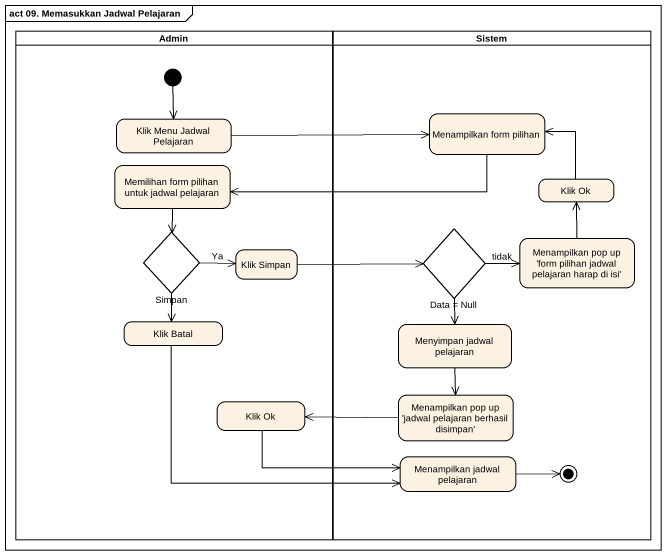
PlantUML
@startuml
mainframe act 09. Memasukkan Jadwal Pelajaran
hide empty description
state Admin <<partition>> {
  state "Klik Menu Jadwal Pelajaran" as Klik_Menu_Jadwal_Pelajaran
  state "Memilihan form pilihan untuk jadwal pelajaran" as Memilihan_form_pilihan
  state Simpan <<choice>>
  state "Klik Simpan" as Klik_Simpan
  state "Klik Batal" as Klik_Batal
  state "Klik Ok" as Klik_Ok_2
  [*] --> Klik_Menu_Jadwal_Pelajaran
}
state Sistem <<partition>> {
  state "Menampilkan form pilihan" as Menampilkan_form_pilihan
  state "Klik Ok" as Klik_Ok
  state "Data = Null" as Data_Null <<choice>>
  state "Menampilkan pop up 'form pilihan jadwal pelajaran harap di isi'" as Menampilkan_pop_up_form
  state "Menyimpan jadwal pelajaran" as Menyimpan_jadwal_pelajaran
  state "Menampilkan pop up 'jadwal pelajaran berhasil disimpan'" as Menampilkan_pop_up_jadwal
  state "Menampilkan jadwal pelajaran" as Menampilkan_jadwal_pelajaran
  Menampilkan_jadwal_pelajaran -right-> [*]
}
Klik_Menu_Jadwal_Pelajaran -right-> Menampilkan_form_pilihan
Menampilkan_form_pilihan -left-> Memilihan_form_pilihan
Memilihan_form_pilihan --> Simpan
Klik_Ok -up-> Menampilkan_form_pilihan
Simpan -right-> Klik_Simpan : Ya
Simpan --> Klik_Batal
Klik_Simpan -right-> Data_Null
Data_Null -right-> Menampilkan_pop_up_form : tidak
Data_Null --> Menyimpan_jadwal_pelajaran
Menampilkan_pop_up_form -up-> Klik_Ok
Klik_Batal -right-> Menampilkan_jadwal_pelajaran
Menyimpan_jadwal_pelajaran --> Menampilkan_pop_up_jadwal
Klik_Ok_2 -right-> Menampilkan_jadwal_pelajaran
Menampilkan_pop_up_jadwal -left-> Klik_Ok_2
@enduml
